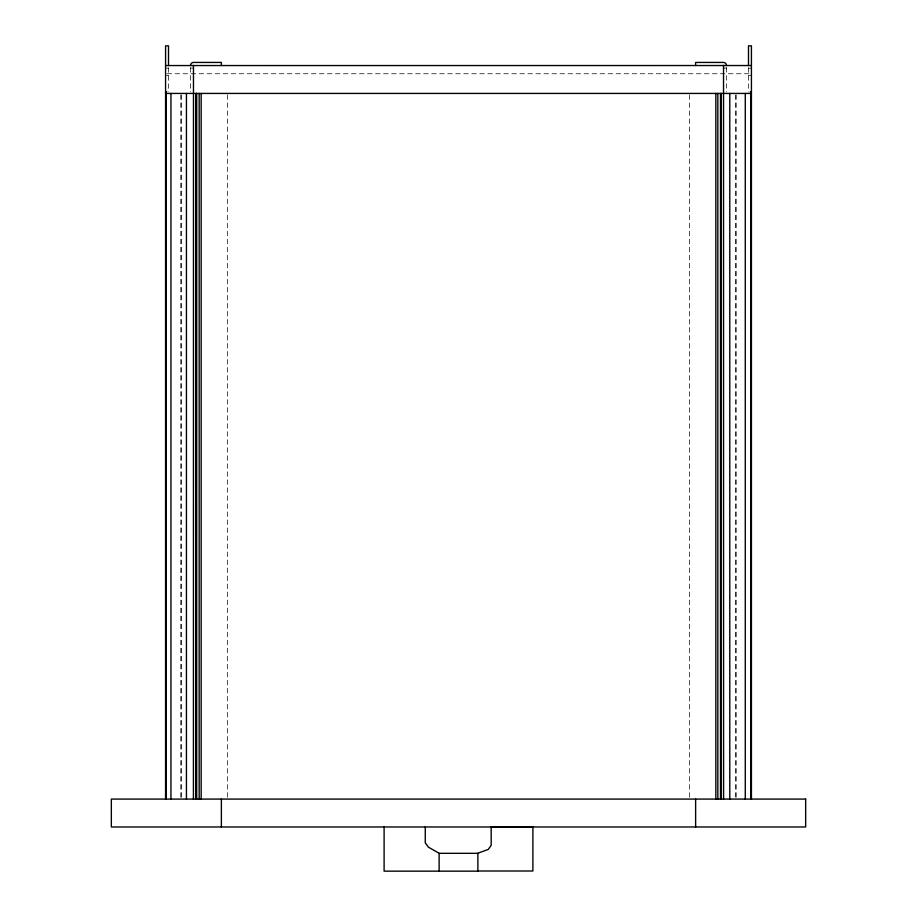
<?xml version="1.0" encoding="UTF-8"?>
<svg xmlns="http://www.w3.org/2000/svg" width="917" height="917" viewBox="0 0 917 917"><rect width="100%" height="100%" fill="white"/><g stroke="black" fill="none" stroke-linecap="round" stroke-linejoin="round"><path stroke-width="0.69" stroke-dasharray="4.58 3.44" d="M165.576 68.179L168.51 68.179M190.541 68.087L193.476 68.087M723.524 68.087L726.459 68.087M748.49 68.179L751.424 68.179M167.009 73.75L749.991 73.75M165.576 75.446L168.51 75.446M748.49 75.446L751.424 75.446M748.49 67.755L748.49 91.883M736.145 94.864L736.145 797.652M735.721 94.864L735.721 797.652M726.459 67.571L726.459 91.883M689.424 94.864L689.424 797.652M227.576 94.864L227.576 797.652M190.541 67.571L190.541 91.883M181.279 94.864L181.279 797.652M180.855 94.864L180.855 797.652M168.51 67.755L168.51 91.883"/><path stroke-width="1.38" d="M477.872 853.2L488.245 849.44L491.18 845.336L491.18 826.825L532.892 826.825L532.892 871.001L477.872 871.001M165.576 65.554L751.424 65.531M165.576 91.883L166.745 91.883M750.255 91.883L751.424 91.883M165.576 93.431L751.424 93.431M439.128 853.291L428.422 847.159L425.27 842.838L425.27 826.974M751.424 799.085L751.424 45.85L748.49 45.85L748.49 65.554M751.206 93.431L751.206 799.085M750.954 93.431L750.954 799.085M750.748 93.431L750.748 799.085M745.28 93.431L745.28 799.085M729.783 93.431L729.783 799.085M723.524 65.371L723.582 799.085M721.094 93.431L721.094 799.085M720.498 93.431L720.487 799.085M717.828 93.431L717.828 799.085M715.833 93.431L715.833 799.085M695.625 65.531L695.625 62.436L723.524 62.436A3.003 3.003 0 0 1 726.459 65.531M695.625 799.085L695.625 826.974M439.128 871.15L439.128 853.326L477.872 853.326L477.872 871.15L384.108 871.15L384.108 826.974M221.375 65.531L221.375 62.436L193.476 62.436A3.003 3.003 0 0 0 190.541 65.531M221.375 799.085L221.375 826.974M201.167 93.431L201.167 799.085M199.172 93.431L199.172 799.085M196.513 93.431L196.513 799.085M196.502 93.431L196.502 799.085M195.906 93.431L195.906 799.085M193.476 65.371L193.418 799.085M186.438 93.431L186.438 799.085M170.952 93.431L170.952 799.085M168.51 65.554L168.51 45.85L165.576 45.85L165.576 799.085M166.252 93.431L166.252 799.085M166.046 93.431L166.046 799.085M165.794 93.431L165.794 799.085M805.665 799.085L111.335 799.085L111.335 826.974L805.665 826.974L805.665 799.085"/></g></svg>
